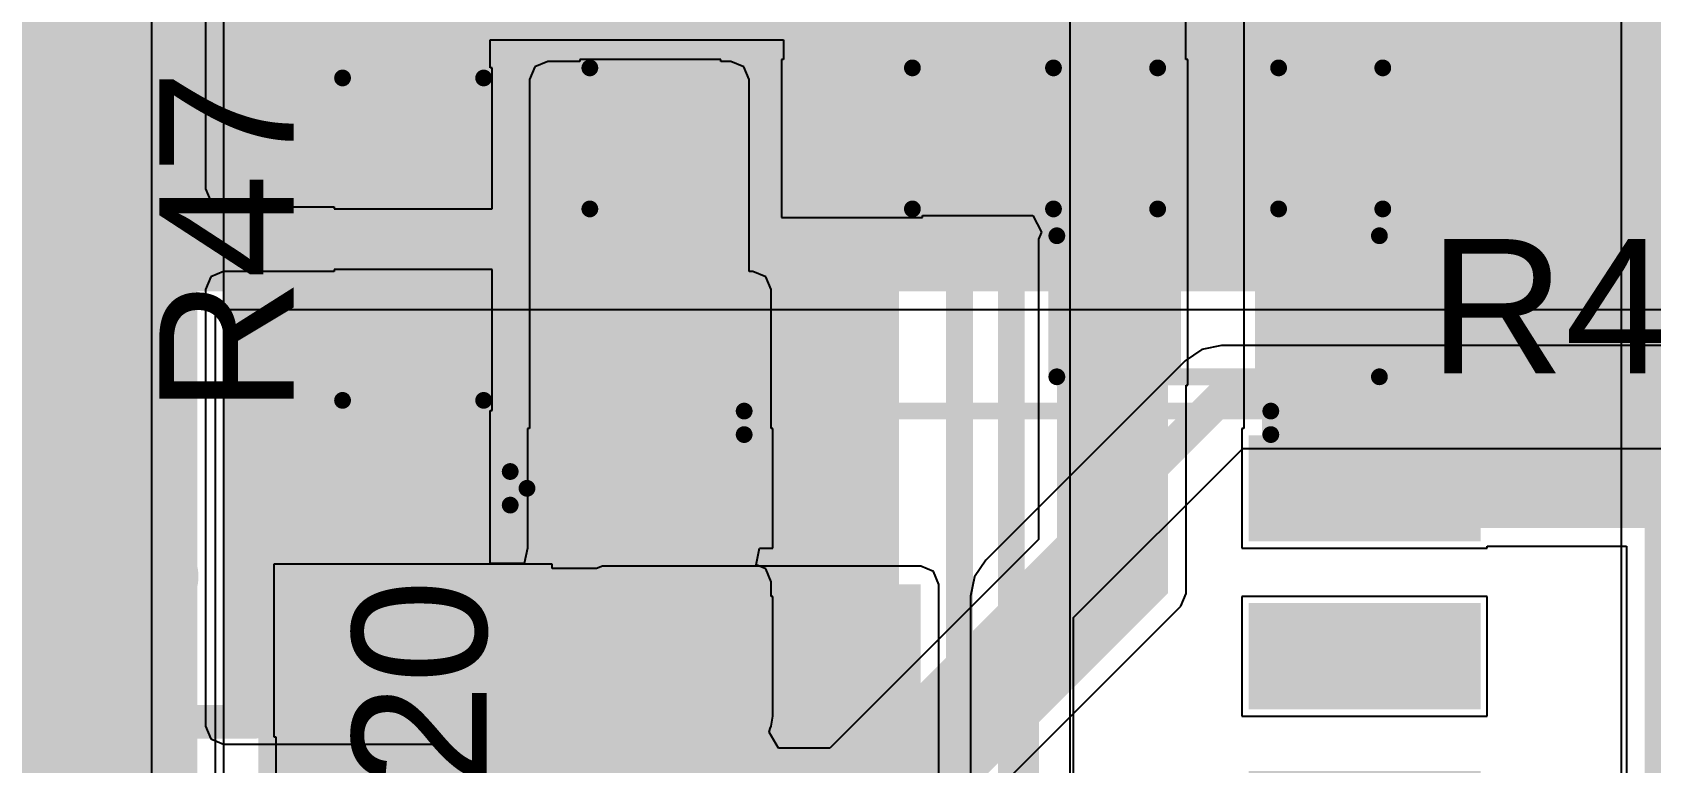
# Model space of a CAD drawing. Header units: inches. Extents: x -2.7 to 10.9, y -2.9 to 7.4.
# Drawn here: x 0.3591 to 0.8407, y -0.8959 to -0.6784 of the extents above; entities that cross this region are included whole.
import ezdxf

# ---------------------------------------------------------------- set-up
doc = ezdxf.new("R2010")
doc.units = ezdxf.units.IN
doc.header["$MEASUREMENT"] = 0
for name, color, linetype in [('Board Outline', 216, 'Continuous'), ('Bottom Layer', 5, 'Continuous'), ('Bottom Overlay', 54, 'Continuous'), ('Bottom Paste', 16, 'Continuous'), ('Bottom Solder', 6, 'Continuous'), ('Layer 2', 16, 'Continuous'), ('Layer 3', 76, 'Continuous'), ('Top Layer', 1, 'Continuous'), ('Top Overlay', 2, 'Continuous'), ('Top Paste', 8, 'Continuous'), ('Top Solder', 216, 'Continuous')]:
    doc.layers.add(name, color=color, linetype=linetype)
doc.styles.add('Arial', font='', dxfattribs={"height": 0.2})
doc.styles.get('Arial').set_extended_font_data('Arial')

# ---------------------------------------------------------------- blocks, each defined once
blk = doc.blocks.new('TB8S_B_34')
at = {"layer": 'Bottom Layer'}
for points in [[(-0.076772, 0.098425), (-0.076772, 0.059055), (-0.147638, 0.059055), (-0.147638, 0.098425)], [(0.147638, 0.098425), (0.147638, 0.059055), (0.076772, 0.059055), (0.076772, 0.098425)], [(-0.076772, -0.059055), (-0.076772, -0.098425), (-0.147638, -0.098425), (-0.147638, -0.059055)], [(0.147638, -0.059055), (0.147638, -0.098425), (0.076772, -0.098425), (0.076772, -0.059055)]]:
    blk.add_hatch(color=5, dxfattribs=at).paths.add_polyline_path(points)
at = {"layer": 'Bottom Paste'}
for points in [[(-0.076772, 0.098425), (-0.076772, 0.059055), (-0.147638, 0.059055), (-0.147638, 0.098425)], [(0.147638, 0.098425), (0.147638, 0.059055), (0.076772, 0.059055), (0.076772, 0.098425)], [(-0.076772, -0.059055), (-0.076772, -0.098425), (-0.147638, -0.098425), (-0.147638, -0.059055)], [(0.147638, -0.059055), (0.147638, -0.098425), (0.076772, -0.098425), (0.076772, -0.059055)]]:
    blk.add_hatch(color=16, dxfattribs=at).paths.add_polyline_path(points)
at = {"layer": 'Bottom Solder'}
for points in [[(-0.074772, 0.100425), (-0.074772, 0.057055), (-0.149638, 0.057055), (-0.149638, 0.100425)], [(0.149638, 0.100425), (0.149638, 0.057055), (0.074772, 0.057055), (0.074772, 0.100425)], [(-0.074772, -0.057055), (-0.074772, -0.100425), (-0.149638, -0.100425), (-0.149638, -0.057055)], [(0.149638, -0.057055), (0.149638, -0.100425), (0.074772, -0.100425), (0.074772, -0.057055)]]:
    blk.add_hatch(color=6, dxfattribs=at).paths.add_polyline_path(points)
at = {"layer": 'Bottom Overlay'}
for points in [[(-0.065, 0.1, 0.01, 0.01, 0), (0.065, 0.1, 0.01, 0.01, 0)], [(-0.065, -0.1, 0.01, 0.01, 0), (-0.065, 0.1, 0.01, 0.01, 0)], [(0.065, -0.1, 0.01, 0.01, 0), (0.065, 0.1, 0.01, 0.01, 0)], [(-0.031496, 0.043307, 0.008, 0.008, 0), (-0.031496, 0.082677, 0.008, 0.008, 0)], [(0.0354, 0.0807, 0.008, 0.008, -1), (0.0354, 0.061, 0.008, 0.008, 0)], [(0.0358, 0.0411, 0.008, 0.008, -1), (0.0358, 0.0608, 0.008, 0.008, 0)], [(-0.031496, -0.082677, 0.008, 0.008, 0), (-0.031496, -0.043307, 0.008, 0.008, 0)], [(0.0354, -0.0469, 0.008, 0.008, -0.9111047), (0.0354, -0.0665, 0.008, 0.008, 0)], [(-0.051181, -0.062992, 0.008, 0.008, 0), (-0.011811, -0.062992, 0.008, 0.008, 0)], [(0.0358, -0.0864, 0.008, 0.008, -1), (0.0358, -0.0667, 0.008, 0.008, 0)], [(-0.065, -0.1, 0.01, 0.01, 0), (0.065, -0.1, 0.01, 0.01, 0)]]:
    blk.add_lwpolyline(points, format="xyseb", dxfattribs=at)
for points in [[(-0.0675, 0.1, 0.005, 0.005, 1), (-0.0625, 0.1, 0.005, 0.005, 1)], [(-0.0675, 0.1, 0.005, 0.005, 1), (-0.0625, 0.1, 0.005, 0.005, 1)], [(0.0625, 0.1, 0.005, 0.005, 1), (0.0675, 0.1, 0.005, 0.005, 1)], [(0.0625, 0.1, 0.005, 0.005, 1), (0.0675, 0.1, 0.005, 0.005, 1)], [(-0.033496, 0.082677, 0.004, 0.004, 1), (-0.029496, 0.082677, 0.004, 0.004, 1)], [(0.0334, 0.0807, 0.004, 0.004, 1), (0.0374, 0.0807, 0.004, 0.004, 1)], [(0.0334, 0.061, 0.004, 0.004, 1), (0.0374, 0.061, 0.004, 0.004, 1)], [(0.0338, 0.0608, 0.004, 0.004, 1), (0.0378, 0.0608, 0.004, 0.004, 1)], [(-0.033496, 0.043307, 0.004, 0.004, 1), (-0.029496, 0.043307, 0.004, 0.004, 1)], [(0.0338, 0.0411, 0.004, 0.004, 1), (0.0378, 0.0411, 0.004, 0.004, 1)], [(-0.033496, -0.043307, 0.004, 0.004, 1), (-0.029496, -0.043307, 0.004, 0.004, 1)], [(0.0334, -0.0469, 0.004, 0.004, 1), (0.0374, -0.0469, 0.004, 0.004, 1)], [(-0.053181, -0.062992, 0.004, 0.004, 1), (-0.049181, -0.062992, 0.004, 0.004, 1)], [(-0.013811, -0.062992, 0.004, 0.004, 1), (-0.009811, -0.062992, 0.004, 0.004, 1)], [(0.0334, -0.0665, 0.004, 0.004, 1), (0.0374, -0.0665, 0.004, 0.004, 1)], [(0.0338, -0.0667, 0.004, 0.004, 1), (0.0378, -0.0667, 0.004, 0.004, 1)], [(-0.033496, -0.082677, 0.004, 0.004, 1), (-0.029496, -0.082677, 0.004, 0.004, 1)], [(0.0338, -0.0864, 0.004, 0.004, 1), (0.0378, -0.0864, 0.004, 0.004, 1)], [(-0.0675, -0.1, 0.005, 0.005, 1), (-0.0625, -0.1, 0.005, 0.005, 1)], [(-0.0675, -0.1, 0.005, 0.005, 1), (-0.0625, -0.1, 0.005, 0.005, 1)], [(0.0625, -0.1, 0.005, 0.005, 1), (0.0675, -0.1, 0.005, 0.005, 1)], [(0.0625, -0.1, 0.005, 0.005, 1), (0.0675, -0.1, 0.005, 0.005, 1)]]:
    blk.add_lwpolyline(points, format="xyseb", close=True, dxfattribs=at)
blk = doc.blocks.new('SOIC_8_126')
at = {"layer": 'Top Layer'}
for points in [[(-0.07579, 0.08681), (-0.07579, 0.06319), (-0.13681, 0.06319), (-0.13681, 0.08681)], [(0.13681, 0.08681), (0.13681, 0.06319), (0.07579, 0.06319), (0.07579, 0.08681)], [(-0.07579, 0.03681), (-0.07579, 0.01319), (-0.13681, 0.01319), (-0.13681, 0.03681)], [(0.13681, 0.03681), (0.13681, 0.01319), (0.07579, 0.01319), (0.07579, 0.03681)], [(-0.07579, -0.01319), (-0.07579, -0.03681), (-0.13681, -0.03681), (-0.13681, -0.01319)], [(0.13681, -0.01319), (0.13681, -0.03681), (0.07579, -0.03681), (0.07579, -0.01319)], [(-0.07579, -0.06319), (-0.07579, -0.08681), (-0.13681, -0.08681), (-0.13681, -0.06319)], [(0.13681, -0.06319), (0.13681, -0.08681), (0.07579, -0.08681), (0.07579, -0.06319)]]:
    blk.add_hatch(color=1, dxfattribs=at).paths.add_polyline_path(points)
at = {"layer": 'Top Overlay'}
blk.add_hatch(color=2, dxfattribs=at).paths.add_polyline_path([(-0.07215, 0.06196), (-0.05915, 0.06196), (-0.05915, 0.08796), (-0.07215, 0.08796)])
at = {"layer": 'Top Paste'}
for points in [[(-0.07579, 0.08681), (-0.07579, 0.06319), (-0.13681, 0.06319), (-0.13681, 0.08681)], [(0.13681, 0.08681), (0.13681, 0.06319), (0.07579, 0.06319), (0.07579, 0.08681)], [(-0.07579, 0.03681), (-0.07579, 0.01319), (-0.13681, 0.01319), (-0.13681, 0.03681)], [(0.13681, 0.03681), (0.13681, 0.01319), (0.07579, 0.01319), (0.07579, 0.03681)], [(-0.07579, -0.01319), (-0.07579, -0.03681), (-0.13681, -0.03681), (-0.13681, -0.01319)], [(0.13681, -0.01319), (0.13681, -0.03681), (0.07579, -0.03681), (0.07579, -0.01319)], [(-0.07579, -0.06319), (-0.07579, -0.08681), (-0.13681, -0.08681), (-0.13681, -0.06319)], [(0.13681, -0.06319), (0.13681, -0.08681), (0.07579, -0.08681), (0.07579, -0.06319)]]:
    blk.add_hatch(color=8, dxfattribs=at).paths.add_polyline_path(points)
at = {"layer": 'Top Solder'}
for points in [[(-0.07179, 0.09081), (-0.07179, 0.05919), (-0.14081, 0.05919), (-0.14081, 0.09081)], [(0.14081, 0.09081), (0.14081, 0.05919), (0.07179, 0.05919), (0.07179, 0.09081)], [(-0.07179, 0.04081), (-0.07179, 0.00919), (-0.14081, 0.00919), (-0.14081, 0.04081)], [(0.14081, 0.04081), (0.14081, 0.00919), (0.07179, 0.00919), (0.07179, 0.04081)], [(-0.07179, -0.00919), (-0.07179, -0.04081), (-0.14081, -0.04081), (-0.14081, -0.00919)], [(0.14081, -0.00919), (0.14081, -0.04081), (0.07179, -0.04081), (0.07179, -0.00919)], [(-0.07179, -0.05919), (-0.07179, -0.09081), (-0.14081, -0.09081), (-0.14081, -0.05919)], [(0.14081, -0.05919), (0.14081, -0.09081), (0.07179, -0.09081), (0.07179, -0.05919)]]:
    blk.add_hatch(color=216, dxfattribs=at).paths.add_polyline_path(points)
at = {"layer": 'Top Overlay'}
for points in [[(-0.07837, 0.098, 0.005, 0.005, 0), (0.07837, 0.098, 0.005, 0.005, 0)], [(-0.07837, 0.091, 0.005, 0.005, 0), (-0.07837, 0.098, 0.005, 0.005, 0)], [(0.07837, 0.091, 0.005, 0.005, 0), (0.07837, 0.098, 0.005, 0.005, 0)], [(-0.148, 0.07, 0.005, 0.005, 0), (-0.148, 0.08, 0.005, 0.005, 0)], [(-0.148, 0.08, 0.005, 0.005, 0), (-0.143, 0.075, 0.005, 0.005, 0)], [(-0.148, 0.07, 0.005, 0.005, 0), (-0.143, 0.075, 0.005, 0.005, 0)], [(-0.07837, -0.098, 0.005, 0.005, 0), (-0.07837, -0.091, 0.005, 0.005, 0)], [(0.07837, -0.098, 0.005, 0.005, 0), (0.07837, -0.091, 0.005, 0.005, 0)], [(-0.07837, -0.098, 0.005, 0.005, 0), (0.07837, -0.098, 0.005, 0.005, 0)]]:
    blk.add_lwpolyline(points, format="xyseb", dxfattribs=at)
for points in [[(-0.07962, 0.098, 0.0025, 0.0025, 1), (-0.07712, 0.098, 0.0025, 0.0025, 1)], [(-0.07962, 0.098, 0.0025, 0.0025, 1), (-0.07712, 0.098, 0.0025, 0.0025, 1)], [(0.07712, 0.098, 0.0025, 0.0025, 1), (0.07962, 0.098, 0.0025, 0.0025, 1)], [(0.07712, 0.098, 0.0025, 0.0025, 1), (0.07962, 0.098, 0.0025, 0.0025, 1)], [(-0.07962, 0.091, 0.0025, 0.0025, 1), (-0.07712, 0.091, 0.0025, 0.0025, 1)], [(0.07712, 0.091, 0.0025, 0.0025, 1), (0.07962, 0.091, 0.0025, 0.0025, 1)], [(-0.14925, 0.08, 0.0025, 0.0025, 1), (-0.14675, 0.08, 0.0025, 0.0025, 1)], [(-0.14925, 0.08, 0.0025, 0.0025, 1), (-0.14675, 0.08, 0.0025, 0.0025, 1)], [(-0.14425, 0.075, 0.0025, 0.0025, 1), (-0.14175, 0.075, 0.0025, 0.0025, 1)], [(-0.14425, 0.075, 0.0025, 0.0025, 1), (-0.14175, 0.075, 0.0025, 0.0025, 1)], [(-0.14925, 0.07, 0.0025, 0.0025, 1), (-0.14675, 0.07, 0.0025, 0.0025, 1)], [(-0.14925, 0.07, 0.0025, 0.0025, 1), (-0.14675, 0.07, 0.0025, 0.0025, 1)], [(-0.07962, -0.091, 0.0025, 0.0025, 1), (-0.07712, -0.091, 0.0025, 0.0025, 1)], [(0.07712, -0.091, 0.0025, 0.0025, 1), (0.07962, -0.091, 0.0025, 0.0025, 1)], [(-0.07962, -0.098, 0.0025, 0.0025, 1), (-0.07712, -0.098, 0.0025, 0.0025, 1)], [(-0.07962, -0.098, 0.0025, 0.0025, 1), (-0.07712, -0.098, 0.0025, 0.0025, 1)], [(0.07712, -0.098, 0.0025, 0.0025, 1), (0.07962, -0.098, 0.0025, 0.0025, 1)], [(0.07712, -0.098, 0.0025, 0.0025, 1), (0.07962, -0.098, 0.0025, 0.0025, 1)]]:
    blk.add_lwpolyline(points, format="xyseb", close=True, dxfattribs=at)
blk = doc.blocks.new('R___0603_172')
at = {"layer": 'Top Layer'}
for points in [[(-0.015, 0.0175), (-0.015, -0.0175), (-0.045, -0.0175), (-0.045, 0.0175)], [(0.045, 0.0175), (0.045, -0.0175), (0.015, -0.0175), (0.015, 0.0175)]]:
    blk.add_hatch(color=1, dxfattribs=at).paths.add_polyline_path(points)
at = {"layer": 'Top Paste'}
for points in [[(-0.015, 0.0175), (-0.015, -0.0175), (-0.045, -0.0175), (-0.045, 0.0175)], [(0.045, 0.0175), (0.045, -0.0175), (0.015, -0.0175), (0.015, 0.0175)]]:
    blk.add_hatch(color=8, dxfattribs=at).paths.add_polyline_path(points)
at = {"layer": 'Top Solder'}
for points in [[(-0.011, 0.0215), (-0.011, -0.0215), (-0.049, -0.0215), (-0.049, 0.0215)], [(0.049, 0.0215), (0.049, -0.0215), (0.011, -0.0215), (0.011, 0.0215)]]:
    blk.add_hatch(color=216, dxfattribs=at).paths.add_polyline_path(points)
at = {"layer": 'Top Overlay'}
for points in [[(0.048, 0.021, 0.005, 0.005, 0), (-0.048, 0.021, 0.005, 0.005, 0)], [(-0.048, -0.021, 0.005, 0.005, 0), (-0.048, 0.021, 0.005, 0.005, 0)], [(0.048, -0.021, 0.005, 0.005, 0), (0.048, 0.021, 0.005, 0.005, 0)], [(0.048, -0.021, 0.005, 0.005, 0), (-0.048, -0.021, 0.005, 0.005, 0)]]:
    blk.add_lwpolyline(points, format="xyseb", dxfattribs=at)
for points in [[(-0.04925, 0.021, 0.0025, 0.0025, 1), (-0.04675, 0.021, 0.0025, 0.0025, 1)], [(-0.04925, 0.021, 0.0025, 0.0025, 1), (-0.04675, 0.021, 0.0025, 0.0025, 1)], [(0.04675, 0.021, 0.0025, 0.0025, 1), (0.04925, 0.021, 0.0025, 0.0025, 1)], [(0.04675, 0.021, 0.0025, 0.0025, 1), (0.04925, 0.021, 0.0025, 0.0025, 1)], [(-0.04925, -0.021, 0.0025, 0.0025, 1), (-0.04675, -0.021, 0.0025, 0.0025, 1)], [(-0.04925, -0.021, 0.0025, 0.0025, 1), (-0.04675, -0.021, 0.0025, 0.0025, 1)], [(0.04675, -0.021, 0.0025, 0.0025, 1), (0.04925, -0.021, 0.0025, 0.0025, 1)], [(0.04675, -0.021, 0.0025, 0.0025, 1), (0.04925, -0.021, 0.0025, 0.0025, 1)]]:
    blk.add_lwpolyline(points, format="xyseb", close=True, dxfattribs=at)
blk = doc.blocks.new('R___0603_173')
at = {"layer": 'Top Layer'}
for points in [[(-0.015, 0.0175), (-0.015, -0.0175), (-0.045, -0.0175), (-0.045, 0.0175)], [(0.045, 0.0175), (0.045, -0.0175), (0.015, -0.0175), (0.015, 0.0175)]]:
    blk.add_hatch(color=1, dxfattribs=at).paths.add_polyline_path(points)
at = {"layer": 'Top Paste'}
for points in [[(-0.015, 0.0175), (-0.015, -0.0175), (-0.045, -0.0175), (-0.045, 0.0175)], [(0.045, 0.0175), (0.045, -0.0175), (0.015, -0.0175), (0.015, 0.0175)]]:
    blk.add_hatch(color=8, dxfattribs=at).paths.add_polyline_path(points)
at = {"layer": 'Top Solder'}
for points in [[(-0.011, 0.0215), (-0.011, -0.0215), (-0.049, -0.0215), (-0.049, 0.0215)], [(0.049, 0.0215), (0.049, -0.0215), (0.011, -0.0215), (0.011, 0.0215)]]:
    blk.add_hatch(color=216, dxfattribs=at).paths.add_polyline_path(points)
at = {"layer": 'Top Overlay'}
for points in [[(-0.048, 0.021, 0.005, 0.005, 0), (0.048, 0.021, 0.005, 0.005, 0)], [(-0.048, -0.021, 0.005, 0.005, 0), (-0.048, 0.021, 0.005, 0.005, 0)], [(0.048, -0.021, 0.005, 0.005, 0), (0.048, 0.021, 0.005, 0.005, 0)], [(-0.048, -0.021, 0.005, 0.005, 0), (0.048, -0.021, 0.005, 0.005, 0)]]:
    blk.add_lwpolyline(points, format="xyseb", dxfattribs=at)
for points in [[(-0.04925, 0.021, 0.0025, 0.0025, 1), (-0.04675, 0.021, 0.0025, 0.0025, 1)], [(-0.04925, 0.021, 0.0025, 0.0025, 1), (-0.04675, 0.021, 0.0025, 0.0025, 1)], [(0.04675, 0.021, 0.0025, 0.0025, 1), (0.04925, 0.021, 0.0025, 0.0025, 1)], [(0.04675, 0.021, 0.0025, 0.0025, 1), (0.04925, 0.021, 0.0025, 0.0025, 1)], [(-0.04925, -0.021, 0.0025, 0.0025, 1), (-0.04675, -0.021, 0.0025, 0.0025, 1)], [(-0.04925, -0.021, 0.0025, 0.0025, 1), (-0.04675, -0.021, 0.0025, 0.0025, 1)], [(0.04675, -0.021, 0.0025, 0.0025, 1), (0.04925, -0.021, 0.0025, 0.0025, 1)], [(0.04675, -0.021, 0.0025, 0.0025, 1), (0.04925, -0.021, 0.0025, 0.0025, 1)]]:
    blk.add_lwpolyline(points, format="xyseb", close=True, dxfattribs=at)
blk = doc.blocks.new('R___0603_174')
at = {"layer": 'Top Layer'}
for points in [[(-0.015, 0.0175), (-0.015, -0.0175), (-0.045, -0.0175), (-0.045, 0.0175)], [(0.045, 0.0175), (0.045, -0.0175), (0.015, -0.0175), (0.015, 0.0175)]]:
    blk.add_hatch(color=1, dxfattribs=at).paths.add_polyline_path(points)
at = {"layer": 'Top Paste'}
for points in [[(-0.015, 0.0175), (-0.015, -0.0175), (-0.045, -0.0175), (-0.045, 0.0175)], [(0.045, 0.0175), (0.045, -0.0175), (0.015, -0.0175), (0.015, 0.0175)]]:
    blk.add_hatch(color=8, dxfattribs=at).paths.add_polyline_path(points)
at = {"layer": 'Top Solder'}
for points in [[(-0.011, 0.0215), (-0.011, -0.0215), (-0.049, -0.0215), (-0.049, 0.0215)], [(0.049, 0.0215), (0.049, -0.0215), (0.011, -0.0215), (0.011, 0.0215)]]:
    blk.add_hatch(color=216, dxfattribs=at).paths.add_polyline_path(points)
at = {"layer": 'Top Overlay'}
for points in [[(0.048, 0.021, 0.005, 0.005, 0), (-0.048, 0.021, 0.005, 0.005, 0)], [(-0.048, 0.021, 0.005, 0.005, 0), (-0.048, -0.021, 0.005, 0.005, 0)], [(0.048, 0.021, 0.005, 0.005, 0), (0.048, -0.021, 0.005, 0.005, 0)], [(0.048, -0.021, 0.005, 0.005, 0), (-0.048, -0.021, 0.005, 0.005, 0)]]:
    blk.add_lwpolyline(points, format="xyseb", dxfattribs=at)
for points in [[(-0.04925, 0.021, 0.0025, 0.0025, 1), (-0.04675, 0.021, 0.0025, 0.0025, 1)], [(-0.04925, 0.021, 0.0025, 0.0025, 1), (-0.04675, 0.021, 0.0025, 0.0025, 1)], [(0.04675, 0.021, 0.0025, 0.0025, 1), (0.04925, 0.021, 0.0025, 0.0025, 1)], [(0.04675, 0.021, 0.0025, 0.0025, 1), (0.04925, 0.021, 0.0025, 0.0025, 1)], [(-0.04925, -0.021, 0.0025, 0.0025, 1), (-0.04675, -0.021, 0.0025, 0.0025, 1)], [(-0.04925, -0.021, 0.0025, 0.0025, 1), (-0.04675, -0.021, 0.0025, 0.0025, 1)], [(0.04675, -0.021, 0.0025, 0.0025, 1), (0.04925, -0.021, 0.0025, 0.0025, 1)], [(0.04675, -0.021, 0.0025, 0.0025, 1), (0.04925, -0.021, 0.0025, 0.0025, 1)]]:
    blk.add_lwpolyline(points, format="xyseb", close=True, dxfattribs=at)
blk = doc.blocks.new('C___0603_292')
at = {"layer": 'Top Layer'}
for points in [[(-0.015, 0.0175), (-0.015, -0.0175), (-0.045, -0.0175), (-0.045, 0.0175)], [(0.045, 0.0175), (0.045, -0.0175), (0.015, -0.0175), (0.015, 0.0175)]]:
    blk.add_hatch(color=1, dxfattribs=at).paths.add_polyline_path(points)
at = {"layer": 'Top Paste'}
for points in [[(-0.015, 0.0175), (-0.015, -0.0175), (-0.045, -0.0175), (-0.045, 0.0175)], [(0.045, 0.0175), (0.045, -0.0175), (0.015, -0.0175), (0.015, 0.0175)]]:
    blk.add_hatch(color=8, dxfattribs=at).paths.add_polyline_path(points)
at = {"layer": 'Top Solder'}
for points in [[(-0.01264, 0.01986), (-0.01264, -0.01986), (-0.04736, -0.01986), (-0.04736, 0.01986)], [(0.04736, 0.01986), (0.04736, -0.01986), (0.01264, -0.01986), (0.01264, 0.01986)]]:
    blk.add_hatch(color=216, dxfattribs=at).paths.add_polyline_path(points)
at = {"layer": 'Top Overlay'}
for points in [[(-0.049, -0.021, 0.005, 0.005, 0), (-0.049, 0.021, 0.005, 0.005, 0)], [(-0.049, 0.021, 0.005, 0.005, 0), (-0.018, 0.021, 0.005, 0.005, 0)], [(0.018, 0.021, 0.005, 0.005, 0), (0.049, 0.021, 0.005, 0.005, 0)], [(0.049, -0.021, 0.005, 0.005, 0), (0.049, 0.021, 0.005, 0.005, 0)], [(-0.049, -0.021, 0.005, 0.005, 0), (-0.018, -0.021, 0.005, 0.005, 0)], [(0.018, -0.021, 0.005, 0.005, 0), (0.049, -0.021, 0.005, 0.005, 0)]]:
    blk.add_lwpolyline(points, format="xyseb", dxfattribs=at)
for points in [[(-0.05025, 0.021, 0.0025, 0.0025, 1), (-0.04775, 0.021, 0.0025, 0.0025, 1)], [(-0.05025, 0.021, 0.0025, 0.0025, 1), (-0.04775, 0.021, 0.0025, 0.0025, 1)], [(-0.01925, 0.021, 0.0025, 0.0025, 1), (-0.01675, 0.021, 0.0025, 0.0025, 1)], [(0.01675, 0.021, 0.0025, 0.0025, 1), (0.01925, 0.021, 0.0025, 0.0025, 1)], [(0.04775, 0.021, 0.0025, 0.0025, 1), (0.05025, 0.021, 0.0025, 0.0025, 1)], [(0.04775, 0.021, 0.0025, 0.0025, 1), (0.05025, 0.021, 0.0025, 0.0025, 1)], [(-0.05025, -0.021, 0.0025, 0.0025, 1), (-0.04775, -0.021, 0.0025, 0.0025, 1)], [(-0.05025, -0.021, 0.0025, 0.0025, 1), (-0.04775, -0.021, 0.0025, 0.0025, 1)], [(-0.01925, -0.021, 0.0025, 0.0025, 1), (-0.01675, -0.021, 0.0025, 0.0025, 1)], [(0.01675, -0.021, 0.0025, 0.0025, 1), (0.01925, -0.021, 0.0025, 0.0025, 1)], [(0.04775, -0.021, 0.0025, 0.0025, 1), (0.05025, -0.021, 0.0025, 0.0025, 1)], [(0.04775, -0.021, 0.0025, 0.0025, 1), (0.05025, -0.021, 0.0025, 0.0025, 1)]]:
    blk.add_lwpolyline(points, format="xyseb", close=True, dxfattribs=at)

msp = doc.modelspace()

# ---------------------------------------------------------------- hatches: boundary and pattern name
at = {"layer": 'Bottom Layer'}
for points in [[(0.79609, -0.7555), (0.88819, -0.7555), (0.88819, -0.5202), (0.79609, -0.5202)], [(0.31287, -0.7555), (0.88819, -0.7555), (0.88819, -0.65149), (0.31287, -0.65149)], [(0.31287, -1.01959), (0.40821, -1.01959), (0.40821, -0.68374), (0.31287, -0.68374)], [(0.6235, -0.84279), (0.52874, -0.84279), (0.52874, -1.1579), (0.6235, -1.1579)], [(0.43698, -0.90238), (0.6235, -0.90238), (0.6235, -0.84352), (0.43698, -0.84352)]]:
    msp.add_hatch(color=5, dxfattribs=at).paths.add_polyline_path(points)
at = {"layer": 'Layer 3'}
msp.add_hatch(color=76, dxfattribs=at).paths.add_polyline_path([(0.42636, -1.066), (0.617, -1.066), (0.617, -0.52064), (0.42636, -0.52064)])
at = {"layer": 'Top Layer'}
for points in [[(0.416, -0.725), (0.48991, -0.725), (0.48991, -0.51956), (0.416, -0.51956)], [(0.72509, -0.826), (0.838, -0.826), (0.838, -0.51956), (0.72509, -0.51956)], [(0.58801, -0.7275), (0.697, -0.7275), (0.697, -0.62312), (0.58801, -0.62312)], [(0.667, -0.7275), (0.697, -0.7275), (0.697, -0.62312), (0.667, -0.62312)], [(0.5125, -0.826), (0.567, -0.826), (0.567, -0.6925), (0.5125, -0.6925)], [(0.664, -0.84547), (0.69706, -0.84547), (0.69706, -0.74), (0.664, -0.74)], [(0.72509, -0.826), (0.937, -0.826), (0.937, -0.738), (0.72509, -0.738)], [(0.839, -1.136), (0.937, -1.136), (0.937, -0.738), (0.839, -0.738)], [(0.416, -0.885), (0.48991, -0.885), (0.48991, -0.755), (0.416, -0.755)], [(0.5125, -0.826), (0.57352, -0.826), (0.57352, -0.755), (0.5125, -0.755)], [(0.607, -0.93553), (0.69706, -0.84547), (0.67362, -0.82203), (0.58356, -0.91209)], [(0.416, -0.885), (0.57352, -0.885), (0.57352, -0.842), (0.416, -0.842)]]:
    msp.add_hatch(color=1, dxfattribs=at).paths.add_polyline_path(points)

# ---------------------------------------------------------------- linework, layer by layer
at = {"layer": 'Board Outline'}
msp.add_lwpolyline([(2.84412, -0.24125, 0.005, 0.005, -0.741893), (-2.49969, -1.37795, 0.005, 0.005, 0)], format="xyseb", dxfattribs=at)
at = {"layer": 'Bottom Layer'}
for p, q in [((0.41362, -0.93999), (0.41362, -0.76091)), ((0.41362, -0.76091), (0.88819, -0.76091)), ((0.70715, -0.77287), (0.70219, -0.77619)), ((0.713, -0.77171), (0.70715, -0.77287)), ((1.08166, -0.77171), (0.713, -0.77171)), ((0.70219, -0.77619), (0.64283, -0.83554)), ((0.66894, -0.85269), (0.71933, -0.80229)), ((0.71933, -0.80229), (1.088, -0.80229)), ((0.51384, -0.83679), (0.43098, -0.83679)), ((0.43098, -0.83679), (0.43098, -0.88816)), ((0.51384, -0.83811), (0.51384, -0.83679)), ((0.52874, -0.83738), (0.52699, -0.83811)), ((0.6235, -0.83738), (0.52874, -0.83738)), ((0.62733, -0.83897), (0.6235, -0.83738)), ((0.64283, -0.83554), (0.63952, -0.8405)), ((0.52699, -0.83811), (0.51384, -0.83811)), ((0.62891, -0.84279), (0.62733, -0.83897)), ((0.62891, -1.1579), (0.62891, -0.84279)), ((0.63952, -0.8405), (0.63835, -0.84635)), ((0.63835, -0.84635), (0.63835, -1.1722)), ((0.66894, -1.17129), (0.66894, -0.85269)), ((0.43098, -0.88816), (0.43156, -0.88816)), ((0.43156, -0.88816), (0.43156, -0.90238))]:
    msp.add_line(p, q, dxfattribs=at)
for points in [[(0.65365, -0.84635, 0.01, 0.01, 0), (0.713, -0.787, 0.01, 0.01, 0)], [(0.713, -0.787, 0.01, 0.01, 0), (1.088, -0.787, 0.01, 0.01, 0)], [(0.65365, -1.17853, 0.01, 0.01, 0), (0.65365, -0.84635, 0.01, 0.01, 0)]]:
    msp.add_lwpolyline(points, format="xyseb", dxfattribs=at)
for points in [[(0.7105, -0.787, 0.005, 0.005, 1), (0.7155, -0.787, 0.005, 0.005, 1)], [(0.7105, -0.787, 0.005, 0.005, 1), (0.7155, -0.787, 0.005, 0.005, 1)], [(0.65115, -0.84635, 0.005, 0.005, 1), (0.65615, -0.84635, 0.005, 0.005, 1)], [(0.65115, -0.84635, 0.005, 0.005, 1), (0.65615, -0.84635, 0.005, 0.005, 1)]]:
    msp.add_lwpolyline(points, format="xyseb", close=True, dxfattribs=at)
at = {"layer": 'Layer 2'}
msp.add_line((0.39468, -1.05444), (0.39468, -0.34544), dxfattribs=at)
msp.add_lwpolyline([(0.37429, -1.05444, 0.02, 0.02, 0), (0.37429, -0.34544, 0.02, 0.02, 0)], format="xyseb", dxfattribs=at)
at = {"layer": 'Layer 3'}
for p, q in [((0.668, -1.066), (0.668, 0.02947)), ((0.832, -0.22377), (0.832, -1.066)), ((0.416, -0.52064), (0.416, -1.066))]:
    msp.add_line(p, q, dxfattribs=at)
for points in [[(0.65047, -1.77296, 0.008, 0.008, 0), (0.65047, 0.04935, 0.008, 0.008, 0)], [(0.63504, -1.70661, 0.008, 0.008, 0), (0.63504, 0.04296, 0.008, 0.008, 0)]]:
    msp.add_lwpolyline(points, format="xyseb", dxfattribs=at)
at = {"layer": 'Top Layer'}
for p, q in [((0.71968, -0.61469), (0.71968, -0.738)), ((0.70241, -0.6865), (0.70241, -0.62312)), ((0.41059, -0.67519), (0.41059, -0.725)), ((0.49532, -0.689), (0.49532, -0.6806)), ((0.49532, -0.6806), (0.5826, -0.6806)), ((0.5826, -0.6806), (0.5826, -0.6865)), ((0.50867, -0.68867), (0.50708, -0.6925)), ((0.5125, -0.68709), (0.50867, -0.68867)), ((0.52201, -0.68709), (0.5125, -0.68709)), ((0.56401, -0.6865), (0.52201, -0.6865)), ((0.52201, -0.6865), (0.52201, -0.68709)), ((0.56401, -0.68709), (0.56401, -0.6865)), ((0.567, -0.68709), (0.56401, -0.68709)), ((0.57083, -0.68867), (0.567, -0.68709)), ((0.57241, -0.6925), (0.57083, -0.68867)), ((0.5826, -0.6865), (0.58201, -0.6865)), ((0.58201, -0.6865), (0.58201, -0.7335)), ((0.703, -0.6865), (0.70241, -0.6865)), ((0.703, -0.73175), (0.703, -0.6865)), ((0.49591, -0.689), (0.49532, -0.689)), ((0.49591, -0.731), (0.49591, -0.689)), ((0.50708, -0.6925), (0.50708, -0.755)), ((0.57241, -0.74959), (0.57241, -0.6925)), ((0.41059, -0.725), (0.41217, -0.72883)), ((0.41217, -0.72883), (0.416, -0.73041)), ((0.416, -0.73041), (0.44891, -0.73041)), ((0.44891, -0.73041), (0.44891, -0.731)), ((0.44891, -0.731), (0.49591, -0.731)), ((0.703, -0.7335), (0.703, -0.73175)), ((0.58201, -0.7335), (0.62401, -0.7335)), ((0.62401, -0.7335), (0.62401, -0.73291)), ((0.62401, -0.73291), (0.6569, -0.73291)), ((0.6569, -0.73291), (0.65945, -0.73791)), ((0.703, -0.7385), (0.703, -0.7335)), ((0.65945, -0.73791), (0.65858, -0.74)), ((0.65858, -0.74), (0.65858, -0.82941)), ((0.703, -0.78348), (0.703, -0.7385)), ((0.71968, -0.738), (0.71968, -0.79638)), ((0.41217, -0.75117), (0.41059, -0.755)), ((0.416, -0.74959), (0.41217, -0.75117)), ((0.44891, -0.74959), (0.416, -0.74959)), ((0.49591, -0.749), (0.44891, -0.749)), ((0.44891, -0.749), (0.44891, -0.74959)), ((0.49591, -0.791), (0.49591, -0.749)), ((0.57352, -0.74959), (0.57241, -0.74959)), ((0.57735, -0.75117), (0.57352, -0.74959)), ((0.57893, -0.755), (0.57735, -0.75117)), ((0.41059, -0.755), (0.41059, -0.842)), ((0.50708, -0.755), (0.50708, -0.79638)), ((0.57893, -0.79638), (0.57893, -0.755)), ((0.70247, -0.84547), (0.70247, -0.78348)), ((0.70247, -0.78348), (0.703, -0.78348)), ((0.49532, -0.83659), (0.49532, -0.791)), ((0.49532, -0.791), (0.49591, -0.791)), ((0.50708, -0.79638), (0.5065, -0.79638)), ((0.5065, -0.79638), (0.5065, -0.83159)), ((0.57952, -0.79638), (0.57893, -0.79638)), ((0.57952, -0.832), (0.57952, -0.79638)), ((0.71968, -0.79638), (0.71909, -0.79638)), ((0.71909, -0.79638), (0.71909, -0.832)), ((0.5065, -0.832), (0.5055, -0.83659)), ((0.5065, -0.83159), (0.5065, -0.832)), ((0.57452, -0.837), (0.57552, -0.832)), ((0.57552, -0.832), (0.57952, -0.832)), ((0.65858, -0.82941), (0.59641, -0.89159)), ((0.71909, -0.832), (0.79212, -0.832)), ((0.79212, -0.832), (0.79212, -0.83141)), ((0.79212, -0.83141), (0.83359, -0.83141)), ((0.83359, -0.83141), (0.83359, -1.03134)), ((0.5055, -0.83659), (0.49532, -0.83659)), ((0.57735, -0.83817), (0.57452, -0.837)), ((0.41059, -0.842), (0.41059, -0.885)), ((0.57893, -0.842), (0.57735, -0.83817)), ((0.57893, -0.84638), (0.57893, -0.842)), ((0.57952, -0.84638), (0.57893, -0.84638)), ((0.57952, -0.882), (0.57952, -0.84638)), ((0.70089, -0.8493), (0.70247, -0.84547)), ((0.70247, -0.84547), (0.70247, -0.84547)), ((0.79212, -0.84638), (0.71909, -0.84638)), ((0.71909, -0.84638), (0.71909, -0.882)), ((0.79212, -0.882), (0.79212, -0.84638)), ((0.61083, -0.93936), (0.70089, -0.8493)), ((0.41059, -0.885), (0.41217, -0.88883)), ((0.57838, -0.88677), (0.57863, -0.88573)), ((0.57863, -0.88573), (0.57893, -0.885)), ((0.57893, -0.885), (0.57952, -0.882)), ((0.57952, -0.882), (0.57952, -0.882)), ((0.71909, -0.882), (0.79212, -0.882)), ((0.41217, -0.88883), (0.416, -0.89041)), ((0.416, -0.89041), (0.48231, -0.89041)), ((0.48231, -0.89041), (0.48516, -0.89541)), ((0.58112, -0.89159), (0.57838, -0.88677)), ((0.48516, -0.89541), (0.4845, -0.897)), ((0.59641, -0.89159), (0.58112, -0.89159))]:
    msp.add_line(p, q, dxfattribs=at)

# ---------------------------------------------------------------- block references
for name, p in [('TB8S_B_34', (0.3602, -0.78374)), ('C___0603_292', (0.712, -0.71)), ('R___0603_173', (0.712, -0.75998)), ('SOIC_8_126', (0.64931, -0.88919))]:
    msp.add_blockref(name, p)
for name, p, rotation in [('R___0603_174', (0.57301, -0.71), 180), ('R___0603_172', (0.47241, -0.74), 270)]:
    msp.add_blockref(name, p, dxfattribs=dict(rotation=rotation))

# ---------------------------------------------------------------- texts
at = {"layer": 'Top Overlay', "style": 'Arial'}
for s, p in [('R47', (0.43687, -0.79209)), ('U20', (0.49426, -0.94379))]:
    msp.add_text(s, height=0.04, rotation=90, dxfattribs=at).set_placement(p)
msp.add_text('R46', height=0.04, dxfattribs=at).set_placement((0.77479, -0.77997))

doc.saveas('drawing.dxf')
